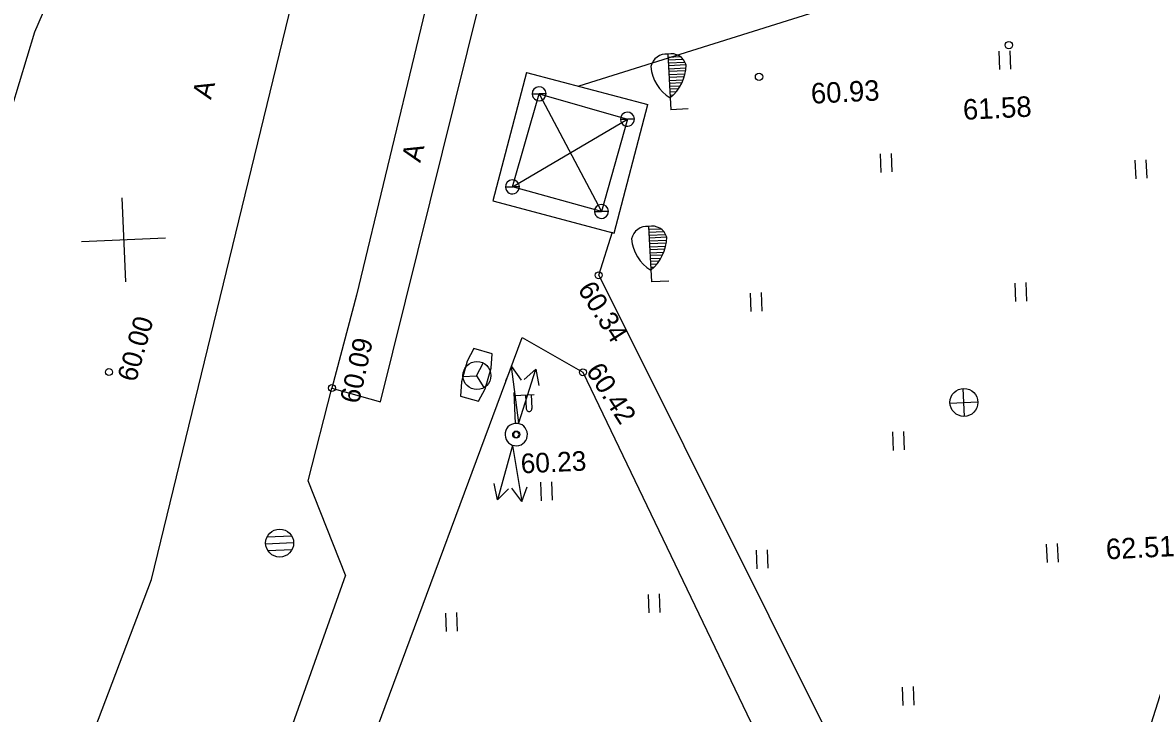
# Model space of a CAD drawing. Extents: x 641529 to 641656, y 6457322 to 6457531.
# Drawn here: x 641572.61 to 641612.9, y 6457404.55 to 6457429.22 of the extents above; entities that cross this region are included whole.
import ezdxf

# ---------------------------------------------------------------- set-up
doc = ezdxf.new("R2010")
doc.units = 0
for name, color, linetype in [('Level 11', 7, 'Continuous'), ('Level 12', 7, 'Continuous'), ('Level 13', 7, 'Continuous'), ('Level 14', 7, 'Continuous'), ('Level 15', 7, 'Continuous'), ('Level 17', 7, 'Continuous'), ('Level 18', 7, 'Continuous'), ('Level 19', 7, 'Continuous'), ('Level 20', 7, 'Continuous'), ('Level 21', 7, 'Continuous'), ('Level 22', 7, 'Continuous'), ('Level 30', 7, 'Continuous'), ('Level 38', 7, 'Continuous'), ('Level 4', 7, 'Continuous'), ('Level 5', 7, 'Continuous'), ('Level 6', 7, 'Continuous'), ('Level 7', 7, 'Continuous')]:
    doc.layers.add(name, color=color, linetype=linetype)

# ---------------------------------------------------------------- blocks, each defined once
blk = doc.blocks.new('OS')
at = {"layer": 'Level 18'}
for p, q in [((-17, -9), (241, 438)), ((-500, -9), (-17, -9)), ((-17, -9), (233, -442))]:
    blk.add_line(p, q, dxfattribs=at)
blk.add_circle((0, 0), 500, dxfattribs=at)
blk = doc.blocks.new('KHEIN3')
at = {"layer": 'Level 6'}
for p, q in [((-210.89, 335.09), (-210.89, -326.54)), ((182.28, 335.09), (182.28, -326.54))]:
    blk.add_line(p, q, dxfattribs=at)
blk = doc.blocks.new('SK1102')
at = {"layer": 'Level 18'}
blk.add_lwpolyline([(-1075.96, -390.56), (-450.08, -523.1), (507.14, -523.1), (1133.01, -390.56), (1133.01, 448.85), (507.14, 581.38), (-450.08, 581.38), (-1075.96, 448.85), (-1075.96, -390.56)], dxfattribs=at)
blk = doc.blocks.new('PM5')
at = {"layer": 'Level 11'}
for p, q in [((0, 0), (-250, 0)), ((-250, 0), (0, 0)), ((250, 0), (0, 0)), ((0, 0), (250, 0))]:
    blk.add_line(p, q, dxfattribs=at)
for start, end in [(0, 180), (180, 0)]:
    blk.add_arc((0, 0), 250, start, end, dxfattribs=at)
blk = doc.blocks.new('OR')
at = {"layer": 'Level 20'}
for p, q in [((-500, 0), (500, 0)), ((-438, 241), (438, 241)), ((-432, -252), (432, -252))]:
    blk.add_line(p, q, dxfattribs=at)
blk.add_circle((0, 0), 500, dxfattribs=at)
blk = doc.blocks.new('RIST')
at = {"layer": 'Level 17'}
for p, q in [((0, 1500), (0, -1500)), ((-1500, 0), (1500, 0))]:
    blk.add_line(p, q, dxfattribs=at)
blk = doc.blocks.new('LB1')
at = {"layer": 'Level 11'}
for p, q in [((-10, 400), (-10, 1500)), ((-10, 1400), (700, 1400)), ((400, 1400), (400, 900)), ((600, 1400), (600, 900))]:
    blk.add_line(p, q, dxfattribs=at)
for centre, radius, start, end in [((500, 900), 100, 180, 0), ((0, 0), 400, 90, 270), ((0, 0), 100, 90, 270), ((0, 0), 400, 270, 90), ((0, 0), 100, 270, 90)]:
    blk.add_arc(centre, radius, start, end, dxfattribs=at)
blk = doc.blocks.new('BK3')
at = {"layer": 'Level 7'}
for p, q in [((0, 1900), (0, 0)), ((0, 1800), (400, 1800)), ((0, 1700), (500, 1700)), ((0, 1600), (560, 1600)), ((600, 1500), (0, 1500)), ((0, 1400), (590, 1400)), ((570, 1300), (0, 1300)), ((0, 1200), (550, 1200)), ((520, 1100), (0, 1100)), ((0, 1000), (470, 1000)), ((420, 900), (0, 900)), ((0, 900), (0, 800)), ((0, 800), (360, 800)), ((300, 700), (0, 700)), ((0, 700), (0, 600)), ((200, 600), (0, 600)), ((0, 500), (100, 500)), ((600, 0), (0, 0))]:
    blk.add_line(p, q, dxfattribs=at)
for centre, radius, start, end in [((-80, 1370), 536, 81.416, 165.964), ((83, 1375), 532, 13.619, 99.001), ((808, 1555), 1410, 182.221, 235), ((-916, 1613), 1520, 307.047, 355.732)]:
    blk.add_arc(centre, radius, start, end, dxfattribs=at)
blk = doc.blocks.new('OK3')
at = {"layer": 'Level 13'}
for p, q in [((0, -500), (0, 500)), ((-500, 0), (500, 0)), ((-500, 0), (-500, 0)), ((-500, 0), (-500, 0))]:
    blk.add_line(p, q, dxfattribs=at)
blk.add_circle((0, 0), 500, dxfattribs=at)
blk = doc.blocks.new('KHEIN5')
at = {"layer": 'Level 6'}
for p, q in [((-210.89, 335.09), (-210.89, -326.54)), ((182.28, 335.09), (182.28, -326.54))]:
    blk.add_line(p, q, dxfattribs=at)
blk = doc.blocks.new('RIST1')
at = {"layer": 'Level 14'}
for p, q in [((0, 1500), (0, -1500)), ((-1500, 0), (1500, 0))]:
    blk.add_line(p, q, dxfattribs=at)
blk = doc.blocks.new('NOOL4')
at = {"layer": 'Level 12'}
for p, q in [((0, 0), (1924.77, -0.19)), ((1924.77, -0.19), (1467.37, 264.49)), ((1924.77, -0.19), (1419.83, -264.81))]:
    blk.add_line(p, q, dxfattribs=at)
blk = doc.blocks.new('BK4')
at = {"layer": 'Level 7'}
for p, q in [((0, 1900), (0, 0)), ((0, 1800), (400, 1800)), ((0, 1700), (500, 1700)), ((0, 1600), (560, 1600)), ((600, 1500), (0, 1500)), ((0, 1400), (590, 1400)), ((570, 1300), (0, 1300)), ((0, 1200), (550, 1200)), ((520, 1100), (0, 1100)), ((0, 1000), (470, 1000)), ((420, 900), (0, 900)), ((0, 900), (0, 800)), ((0, 800), (360, 800)), ((300, 700), (0, 700)), ((0, 700), (0, 600)), ((200, 600), (0, 600)), ((0, 500), (100, 500)), ((600, 0), (0, 0))]:
    blk.add_line(p, q, dxfattribs=at)
for centre, radius, start, end in [((-80, 1370), 536, 81.416, 165.964), ((83, 1375), 532, 13.619, 99.001), ((808, 1555), 1410, 182.221, 235), ((-916, 1613), 1520, 307.047, 355.732)]:
    blk.add_arc(centre, radius, start, end, dxfattribs=at)
blk = doc.blocks.new('OS0')
at = {"layer": 'Level 20'}
for p, q in [((-17, -9), (241, 438)), ((-500, -9), (-17, -9)), ((-17, -9), (233, -442))]:
    blk.add_line(p, q, dxfattribs=at)
blk.add_circle((0, 0), 500, dxfattribs=at)
blk = doc.blocks.new('SK1100')
at = {"layer": 'Level 20'}
blk.add_lwpolyline([(-1075.96, -390.56), (-450.08, -523.1), (507.14, -523.1), (1133.01, -390.56), (1133.01, 448.85), (507.14, 581.38), (-450.08, 581.38), (-1075.96, 448.85), (-1075.96, -390.56)], dxfattribs=at)
blk = doc.blocks.new('PM6')
at = {"layer": 'Level 12'}
for p, q in [((0, 0), (-250, 0)), ((-250, 0), (0, 0)), ((250, 0), (0, 0)), ((0, 0), (250, 0))]:
    blk.add_line(p, q, dxfattribs=at)
for start, end in [(0, 180), (180, 0)]:
    blk.add_arc((0, 0), 250, start, end, dxfattribs=at)
blk = doc.blocks.new('OR0')
at = {"layer": 'Level 22'}
for p, q in [((-500, 0), (500, 0)), ((-438, 241), (438, 241)), ((-432, -252), (432, -252))]:
    blk.add_line(p, q, dxfattribs=at)
blk.add_circle((0, 0), 500, dxfattribs=at)
blk = doc.blocks.new('LB10')
at = {"layer": 'Level 12'}
for p, q in [((-10, 400), (-10, 1500)), ((-10, 1400), (700, 1400)), ((400, 1400), (400, 900)), ((600, 1400), (600, 900))]:
    blk.add_line(p, q, dxfattribs=at)
for centre, radius, start, end in [((500, 900), 100, 180, 0), ((0, 0), 400, 90, 270), ((0, 0), 100, 90, 270), ((0, 0), 400, 270, 90), ((0, 0), 100, 270, 90)]:
    blk.add_arc(centre, radius, start, end, dxfattribs=at)
blk = doc.blocks.new('OK4')
at = {"layer": 'Level 15'}
for p, q in [((0, -500), (0, 500)), ((-500, 0), (500, 0)), ((-500, 0), (-500, 0)), ((-500, 0), (-500, 0))]:
    blk.add_line(p, q, dxfattribs=at)
blk.add_circle((0, 0), 500, dxfattribs=at)

msp = doc.modelspace()

# ---------------------------------------------------------------- linework, layer by layer
at = {"layer": 'Level 11'}
for p, q in [((641590.062, 6457416.937), (641589.849, 6457416.42)), ((641590.323, 6457414.922), (641590.062, 6457416.937)), ((641590.062, 6457416.937), (641590.405, 6457416.446)), ((641590.099, 6457414.122), (641590.432, 6457412.118)), ((641590.432, 6457412.118), (641590.071, 6457412.596)), ((641590.432, 6457412.118), (641590.626, 6457412.642))]:
    msp.add_line(p, q, dxfattribs=at)
at = {"layer": 'Level 19'}
for p, q in [((641591.046, 6457426.68), (641593.272, 6457422.477)), ((641590.094, 6457423.354), (641594.198, 6457425.77))]:
    msp.add_line(p, q, dxfattribs=at)
msp.add_lwpolyline([(641590.094, 6457423.354), (641591.046, 6457426.68), (641594.198, 6457425.77), (641593.272, 6457422.477), (641590.094, 6457423.354)], dxfattribs=at)
at = {"layer": 'Level 21'}
for p, q in [((641591.046, 6457426.68), (641593.272, 6457422.477)), ((641590.094, 6457423.354), (641594.198, 6457425.77))]:
    msp.add_line(p, q, dxfattribs=at)
msp.add_lwpolyline([(641590.094, 6457423.354), (641591.046, 6457426.68), (641594.198, 6457425.77), (641593.272, 6457422.477), (641590.094, 6457423.354)], dxfattribs=at)
at = {"layer": 'Level 30'}
for centre, radius in [((641607.813, 6457428.417), 0.131), ((641598.895, 6457427.283), 0.131), ((641593.174, 6457420.198), 0.125), ((641575.695, 6457416.74), 0.125), ((641592.611, 6457416.733), 0.125), ((641583.652, 6457416.17), 0.125), ((641590.229, 6457414.508), 0.125)]:
    msp.add_circle(centre, radius, dxfattribs=at)
at = {"layer": 'Level 38'}
msp.add_lwpolyline([(641555.801, 6457352.889), (641577.213, 6457409.326), (641592.82, 6457473.488), (641603.554, 6457515.158), (641605.443, 6457519.865), (641611.617, 6457522.664), (641620.513, 6457520.961), (641635.084, 6457514.468), (641642.966, 6457507.256), (641642.885, 6457499.687), (641630.4, 6457459.621), (641611.271, 6457399.083), (641595.435, 6457358.872), (641588.36, 6457348.048), (641580.127, 6457344.317), (641569.536, 6457346.364)], close=True, dxfattribs=at)
at = {"layer": 'Level 4'}
for centre, radius in [((641607.813, 6457428.417), 0.131), ((641598.895, 6457427.283), 0.131), ((641593.174, 6457420.198), 0.125), ((641575.695, 6457416.74), 0.125), ((641592.611, 6457416.733), 0.125), ((641583.652, 6457416.17), 0.125), ((641590.229, 6457414.508), 0.125)]:
    msp.add_circle(centre, radius, dxfattribs=at)
at = {"layer": 'Level 5'}
for p, q in [((641590.596, 6457427.443), (641589.395, 6457422.858)), ((641590.596, 6457427.443), (641589.395, 6457422.858)), ((641590.596, 6457427.443), (641594.927, 6457426.29)), ((641590.596, 6457427.443), (641594.927, 6457426.29)), ((641593.726, 6457421.705), (641594.927, 6457426.29)), ((641593.726, 6457421.705), (641594.927, 6457426.29)), ((641589.395, 6457422.858), (641593.726, 6457421.705)), ((641589.395, 6457422.858), (641593.726, 6457421.705)), ((641593.174, 6457420.198), (641593.668, 6457421.747)), ((641593.174, 6457420.198), (641593.668, 6457421.747)), ((641577.038, 6457381.871), (641590.446, 6457417.975)), ((641577.038, 6457381.871), (641590.446, 6457417.975)), ((641590.446, 6457417.975), (641592.611, 6457416.733)), ((641590.446, 6457417.975), (641592.611, 6457416.733)), ((641592.611, 6457416.733), (641600.942, 6457399.366)), ((641592.611, 6457416.733), (641600.942, 6457399.366)), ((641582.808, 6457412.857), (641583.652, 6457416.17)), ((641582.808, 6457412.857), (641583.652, 6457416.17)), ((641584.14, 6457409.49), (641582.808, 6457412.857)), ((641584.14, 6457409.49), (641582.808, 6457412.857))]:
    msp.add_line(p, q, dxfattribs=at)
for points in [[(641609.076, 6457511.91), (641603.98, 6457493.169), (641599.181, 6457475.358), (641593.664, 6457455.011), (641587.845, 6457433.282), (641584.525, 6457419.485)], [(641609.076, 6457511.91), (641603.98, 6457493.169), (641599.181, 6457475.358), (641593.664, 6457455.011), (641587.845, 6457433.282), (641584.525, 6457419.485)], [(641573.048, 6457428.889), (641576.549, 6457436.974), (641583.229, 6457457.905), (641587.695, 6457477.664)], [(641573.048, 6457428.889), (641576.549, 6457436.974), (641583.229, 6457457.905), (641587.695, 6457477.664)], [(641593.174, 6457420.198), (641608.337, 6457389.812), (641609.041, 6457389.104), (641618.384, 6457417.55), (641624.374, 6457436.977), (641592.464, 6457426.946)], [(641593.174, 6457420.198), (641608.337, 6457389.812), (641609.041, 6457389.104), (641618.384, 6457417.55), (641624.374, 6457436.977), (641592.464, 6457426.946)], [(641584.525, 6457419.485), (641583.652, 6457416.17), (641585.383, 6457415.677), (641590.261, 6457435.339), (641588.517, 6457435.832)], [(641584.525, 6457419.485), (641583.652, 6457416.17), (641585.383, 6457415.677), (641590.261, 6457435.339), (641588.517, 6457435.832)], [(641567.074, 6457410.61), (641568.926, 6457416.348), (641572.226, 6457426.174), (641573.048, 6457428.889)], [(641567.074, 6457410.61), (641568.926, 6457416.348), (641572.226, 6457426.174), (641573.048, 6457428.889)], [(641584.14, 6457409.49), (641577.958, 6457392.078), (641570.785, 6457371.827), (641569.416, 6457367.81)], [(641584.14, 6457409.49), (641577.958, 6457392.078), (641570.785, 6457371.827), (641569.416, 6457367.81)]]:
    msp.add_lwpolyline(points, dxfattribs=at)

# ---------------------------------------------------------------- block references
at = {"layer": 'Level 11', "xscale": 0.0009998969010655296, "yscale": 0.0009998969010655294, "rotation": 2.563845398404}
for name, p in [('PM5', (641591.046, 6457426.68)), ('PM5', (641594.198, 6457425.77)), ('PM5', (641590.094, 6457423.354)), ('PM5', (641593.272, 6457422.477)), ('LB1', (641590.229, 6457414.508))]:
    msp.add_blockref(name, p, dxfattribs=at)
at = {"layer": 'Level 12'}
for name, p, xscale, yscale, rotation in [('PM6', (641591.046, 6457426.68), 0.0009998969010655296, 0.0009998969010655294, 2.563845398404), ('PM6', (641594.198, 6457425.77), 0.0009998969010655296, 0.0009998969010655294, 2.563845398404), ('PM6', (641590.094, 6457423.354), 0.0009998969010655296, 0.0009998969010655294, 2.563845398404), ('PM6', (641593.272, 6457422.477), 0.0009998969010655296, 0.0009998969010655294, 2.563845398404), ('NOOL4', (641590.323, 6457414.922), 0.0010459828363457923, 0.0010459828363457925, 72.60173294794309), ('LB10', (641590.229, 6457414.508), 0.0009998969010655296, 0.0009998969010655294, 2.563845398404), ('NOOL4', (641590.099, 6457414.122), 0.0010459828363457925, 0.0010459828363457923, -105.34846701813473)]:
    msp.add_blockref(name, p, dxfattribs=dict(at, xscale=xscale, yscale=yscale, rotation=rotation))
at = {"layer": 'Level 13', "xscale": 0.0009998969010655296, "yscale": 0.0009998969010655294, "rotation": 2.563845398404}
msp.add_blockref('OK3', (641606.208, 6457415.656), dxfattribs=at)
msp.add_blockref('OK3', (641606.208, 6457415.656), dxfattribs=at)
at = {"layer": 'Level 14', "xscale": 0.0009998969010655296, "yscale": 0.0009998969010655294, "rotation": 2.563845398404}
msp.add_blockref('RIST1', (641576.217, 6457421.465), dxfattribs=at)
msp.add_blockref('RIST1', (641576.217, 6457421.465), dxfattribs=at)
at = {"layer": 'Level 15', "xscale": 0.0009998969010655296, "yscale": 0.0009998969010655294, "rotation": 2.563845398404}
msp.add_blockref('OK4', (641606.208, 6457415.656), dxfattribs=at)
msp.add_blockref('OK4', (641606.208, 6457415.656), dxfattribs=at)
at = {"layer": 'Level 17', "xscale": 0.0009998969010655296, "yscale": 0.0009998969010655294, "rotation": 2.563845398404}
msp.add_blockref('RIST', (641576.217, 6457421.465), dxfattribs=at)
msp.add_blockref('RIST', (641576.217, 6457421.465), dxfattribs=at)
at = {"layer": 'Level 18'}
for name, p, xscale, yscale, rotation in [('SK1102', (641588.818, 6457416.608), 0.0007999175208524237, 0.0007999175208524236, 74.00313491201743), ('OS', (641588.827, 6457416.615), 0.0009998969010655296, 0.0009998969010655294, 2.563845398404)]:
    msp.add_blockref(name, p, dxfattribs=dict(at, xscale=xscale, yscale=yscale, rotation=rotation))
at = {"layer": 'Level 20'}
for name, p, xscale, yscale, rotation in [('SK1100', (641588.818, 6457416.608), 0.0007999175208524237, 0.0007999175208524236, 74.00313491201743), ('OS0', (641588.827, 6457416.615), 0.0009998969010655296, 0.0009998969010655294, 2.563845398404), ('OR', (641581.787, 6457410.633), 0.0009998969010655296, 0.0009998969010655294, 2.563845398404)]:
    msp.add_blockref(name, p, dxfattribs=dict(at, xscale=xscale, yscale=yscale, rotation=rotation))
at = {"layer": 'Level 22', "xscale": 0.0009998969010655296, "yscale": 0.0009998969010655294, "rotation": 2.563845398404}
msp.add_blockref('OR0', (641581.787, 6457410.633), dxfattribs=at)
at = {"layer": 'Level 6', "xscale": 0.0009998969010655296, "yscale": 0.0009998969010655294, "rotation": 2.563845398404}
for name, p in [('KHEIN3', (641607.678, 6457427.875)), ('KHEIN5', (641607.678, 6457427.875)), ('KHEIN3', (641603.44, 6457424.206)), ('KHEIN5', (641603.44, 6457424.206)), ('KHEIN3', (641612.538, 6457423.981)), ('KHEIN5', (641612.538, 6457423.981)), ('KHEIN3', (641608.245, 6457419.592)), ('KHEIN5', (641608.245, 6457419.592)), ('KHEIN3', (641598.8, 6457419.235)), ('KHEIN5', (641598.8, 6457419.235)), ('KHEIN3', (641603.884, 6457414.275)), ('KHEIN5', (641603.884, 6457414.275)), ('KHEIN3', (641591.321, 6457412.48)), ('KHEIN5', (641591.321, 6457412.48)), ('KHEIN3', (641609.373, 6457410.27)), ('KHEIN5', (641609.373, 6457410.27)), ('KHEIN3', (641599.014, 6457410.051)), ('KHEIN5', (641599.014, 6457410.051)), ('KHEIN3', (641595.161, 6457408.471)), ('KHEIN5', (641595.161, 6457408.471)), ('KHEIN3', (641587.926, 6457407.809)), ('KHEIN5', (641587.926, 6457407.809)), ('KHEIN3', (641604.226, 6457405.163)), ('KHEIN5', (641604.226, 6457405.163))]:
    msp.add_blockref(name, p, dxfattribs=at)
at = {"layer": 'Level 7', "xscale": 0.001045982836345792, "yscale": 0.001045982836345792, "rotation": 2.7838453984040377}
for name, p in [('BK3', (641595.742, 6457426.11)), ('BK4', (641595.742, 6457426.11)), ('BK3', (641595.052, 6457419.958)), ('BK4', (641595.052, 6457419.958))]:
    msp.add_blockref(name, p, dxfattribs=at)

# ---------------------------------------------------------------- texts
at = {"layer": 'Level 30'}
for s, height, rotation, p in [('60.93', 0.7322, 2.7838, (641600.764, 6457426.323)), ('61.58', 0.7322, 2.7838, (641606.19, 6457425.746)), ('60.34', 0.6999, 302.5978, (641592.402, 6457419.695)), ('60.00', 0.6999, 74.118, (641576.654, 6457416.352)), ('60.09', 0.6999, 77.4139, (641584.614, 6457415.58)), ('60.42', 0.6999, 302.5978, (641592.698, 6457416.785)), ('60.23', 0.6999, 2.5638, (641590.406, 6457413.121)), ('62.51', 0.7322, 2.7838, (641611.291, 6457410.048))]:
    msp.add_text(s, height=height, rotation=rotation, dxfattribs=at).set_placement(p)
at = {"layer": 'Level 4'}
for s, height, rotation, p in [('60.93', 0.7322, 2.7838, (641600.764, 6457426.323)), ('61.58', 0.7322, 2.7838, (641606.19, 6457425.746)), ('60.34', 0.6999, 302.5978, (641592.402, 6457419.695)), ('60.00', 0.6999, 74.118, (641576.654, 6457416.352)), ('60.09', 0.6999, 77.4139, (641584.614, 6457415.58)), ('60.42', 0.6999, 302.5978, (641592.698, 6457416.785)), ('60.23', 0.6999, 2.5638, (641590.406, 6457413.121)), ('62.51', 0.7322, 2.7838, (641611.291, 6457410.048))]:
    msp.add_text(s, height=height, rotation=rotation, dxfattribs=at).set_placement(p)
at = {"layer": 'Level 5'}
for p in [(641579.335, 6457426.449), (641579.335, 6457426.449), (641586.804, 6457424.198), (641586.804, 6457424.198)]:
    msp.add_text('A', height=0.7, rotation=75.6447, dxfattribs=at).set_placement(p)

doc.saveas('drawing.dxf')
